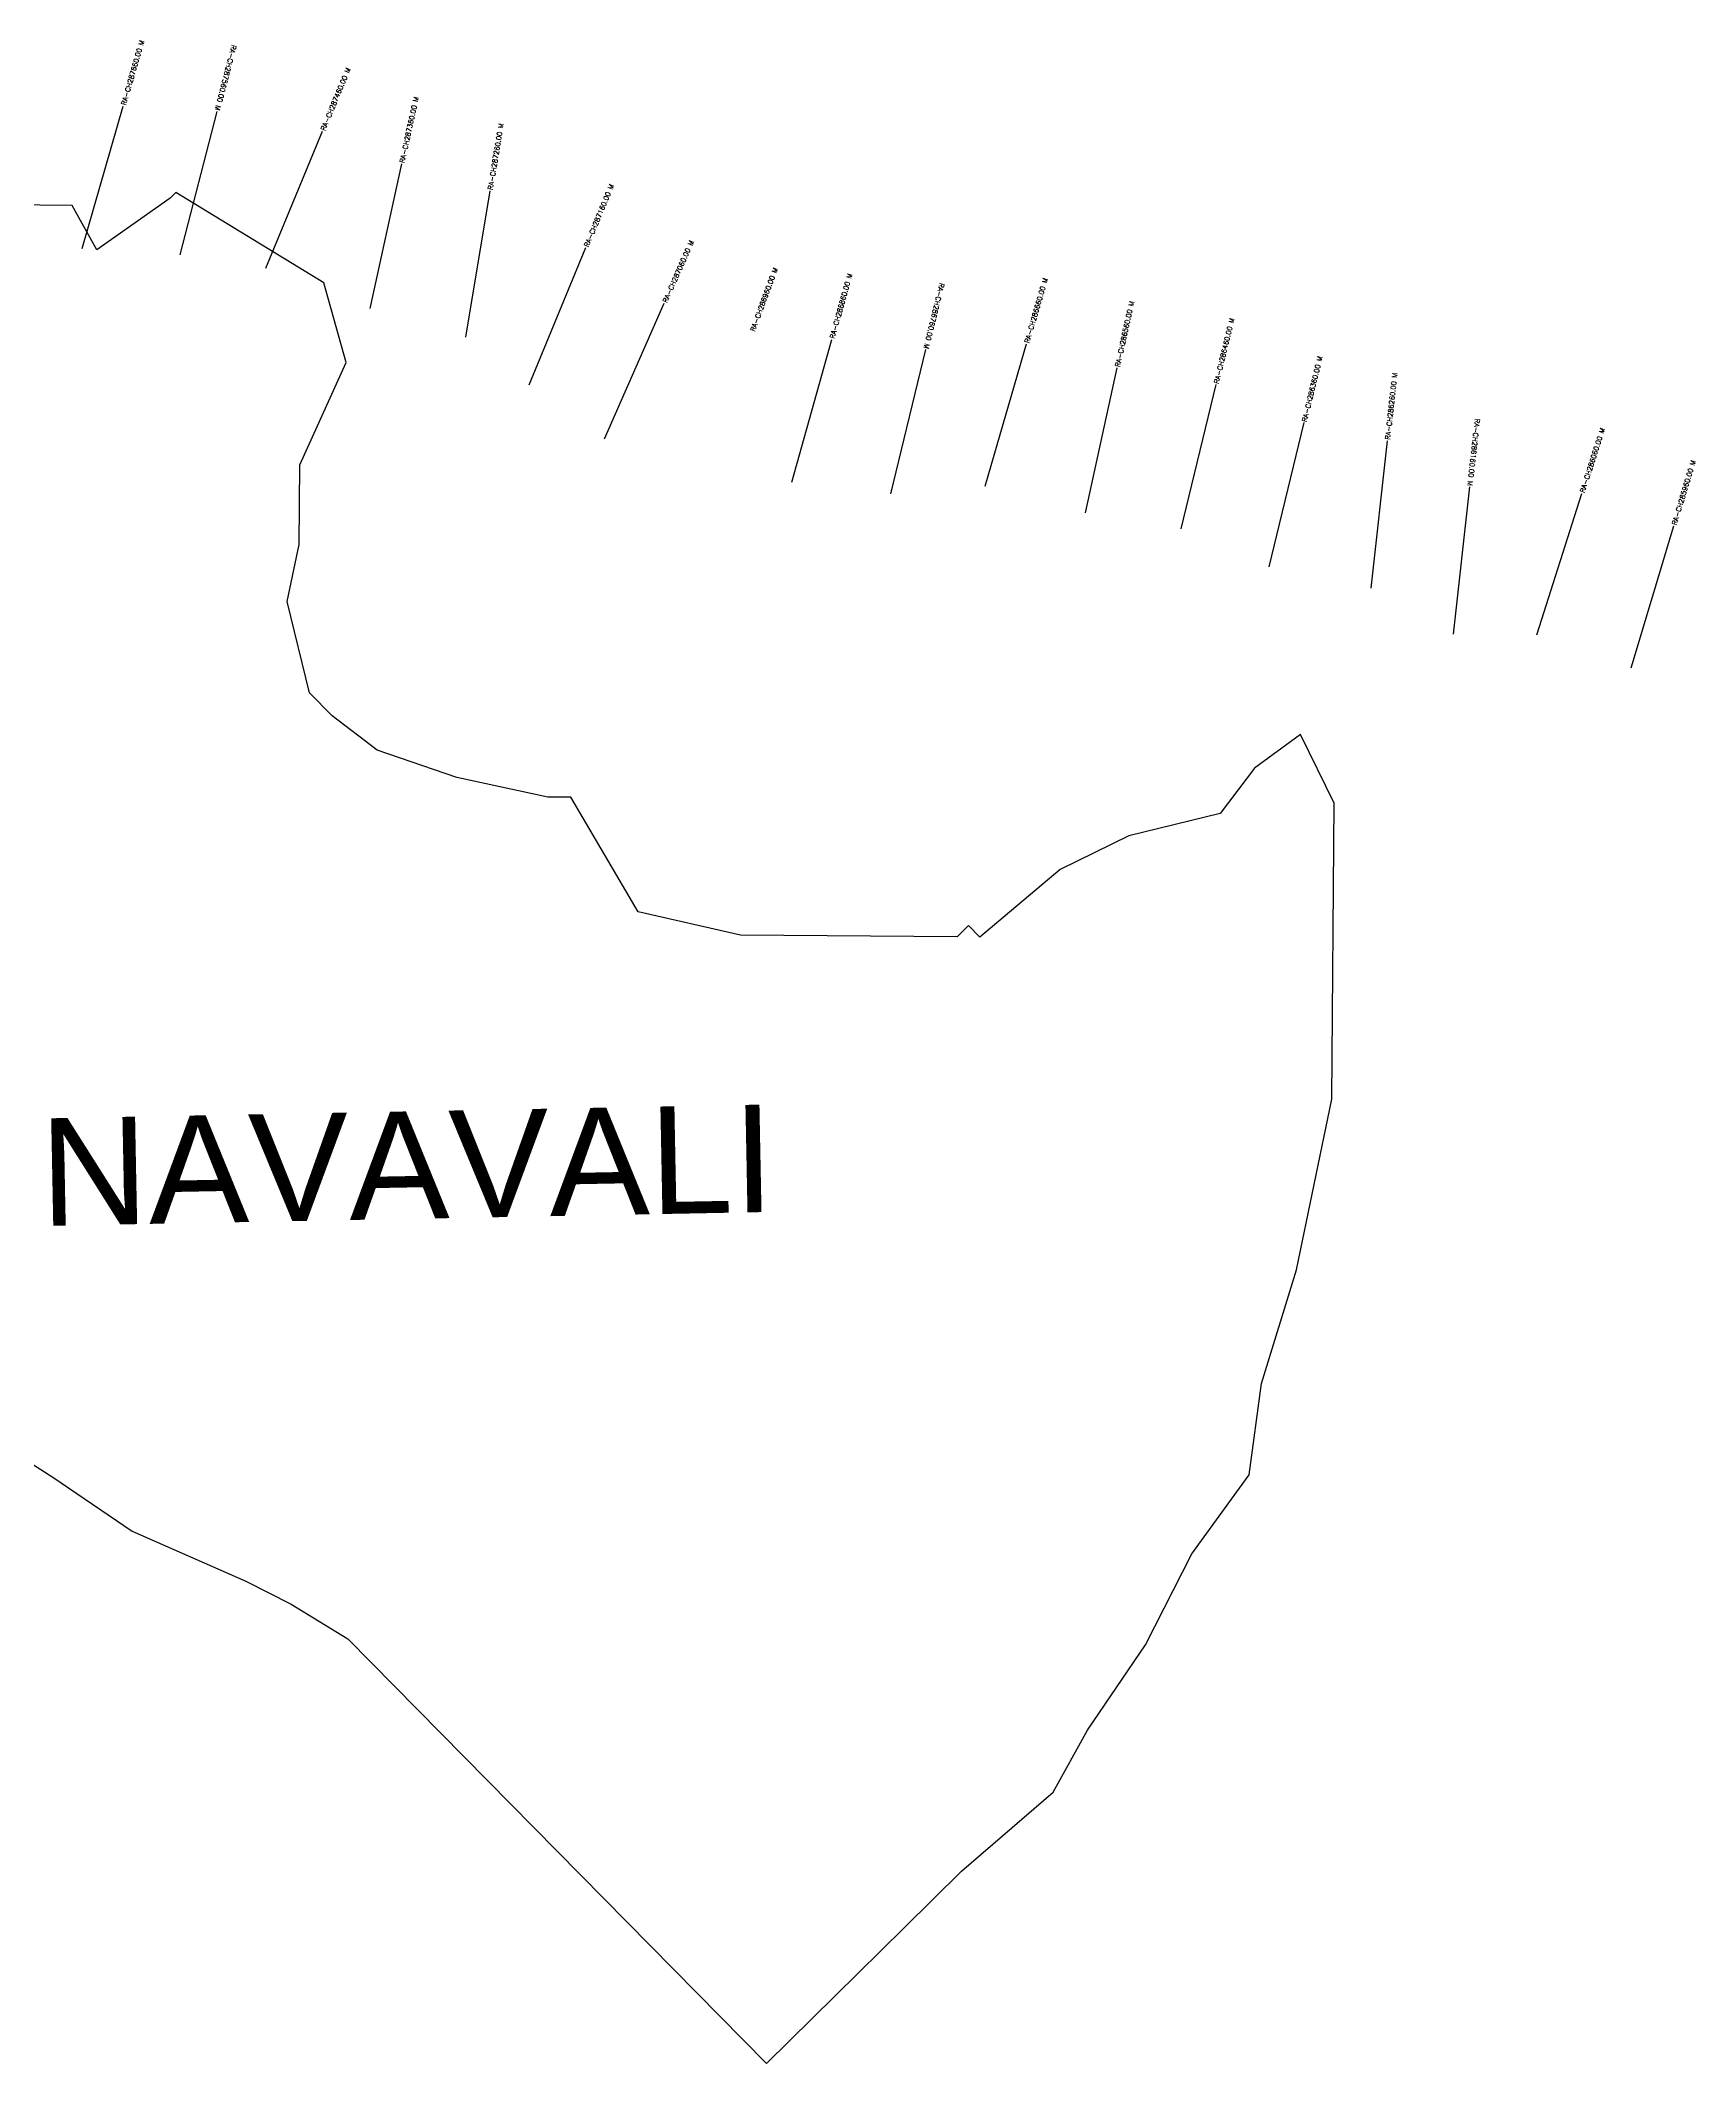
# Model space of a CAD drawing. Header units: metres. Extents: x 281616 to 284799, y 2020686 to 2023084.
# Drawn here: x 283125 to 284799, y 2020979 to 2023025 of the extents above; entities that cross this region are included whole.
import ezdxf
from ezdxf.enums import TextEntityAlignment as Align

# ---------------------------------------------------------------- set-up
doc = ezdxf.new("R2010")
doc.units = ezdxf.units.M
doc.header["$MEASUREMENT"] = 0
for name, color, linetype in [('CS', 134, 'Continuous'), ('CSMark', 6, 'Continuous'), ('VILLAGE BOUNDRY', 10, 'Continuous'), ('VILLAGE NAME', 250, 'Continuous')]:
    doc.layers.add(name, color=color, linetype=linetype)
doc.styles.get("Standard").update_dxf_attribs({"font": 'simplex.shx'})

msp = doc.modelspace()

# ---------------------------------------------------------------- linework, layer by layer
at = {"layer": 'CS'}
for p, q in [((283167.1, 2022814.5), (283208.5, 2022958.7)), ((283266.3, 2022808), (283303.5, 2022953.3)), ((283352.8, 2022794.6), (283410.1, 2022933.3)), ((283458.3, 2022753.8), (283490.3, 2022900.3)), ((283555.2, 2022724.9), (283579.7, 2022872.9)), ((283619.3, 2022676.8), (283676.5, 2022815.5)), ((283695.4, 2022621.9), (283755.9, 2022759.2)), ((283885, 2022578.1), (283925.2, 2022722.6)), ((284080.4, 2022574.1), (284122.3, 2022718.1)), ((283985, 2022566.5), (284020.5, 2022712.3)), ((284181.9, 2022547.3), (284214, 2022693.8)), ((284278.8, 2022531.1), (284314, 2022676.9)), ((284367.7, 2022492.6), (284403, 2022638.4)), ((284471, 2022471), (284487.3, 2022620.1)), ((284554.1, 2022424.4), (284570.7, 2022573.5)), ((284638.4, 2022423.9), (284684, 2022566.8)), ((284734, 2022390.4), (284777, 2022534.1))]:
    msp.add_line(p, q, dxfattribs=at)
at = {"layer": 'VILLAGE BOUNDRY'}
msp.add_lwpolyline([(283045.6, 2021630.1), (283137.4, 2021571.8), (283217.6, 2021516.9), (283332.5, 2021466.6), (283378.4, 2021443.2), (283435.8, 2021408.2), (283859.1, 2020978.5), (283928.7, 2021047.1), (283998.4, 2021115.8), (284056.5, 2021173), (284149.3, 2021253), (284184.1, 2021315.9), (284242.6, 2021402.1), (284289.4, 2021494), (284347.6, 2021574.2), (284359.8, 2021666.3), (284395.3, 2021781.3), (284431.1, 2021954), (284433.4, 2022253.6), (284399.3, 2022323), (284353, 2022288.8), (284318, 2022243), (284225.7, 2022220.6), (284156.3, 2022186.5), (284075.1, 2022118), (284063.6, 2022129.6), (284052, 2022118.2), (283833, 2022119.8), (283729.5, 2022143.6), (283661.2, 2022259.4), (283638.2, 2022259.6), (283546, 2022279.5), (283465.6, 2022307), (283419.8, 2022341.9), (283396.9, 2022365.1), (283374.5, 2022457.5), (283386.5, 2022515), (283387.1, 2022595.7), (283434, 2022699.1), (283411.5, 2022779.9), (283261.7, 2022871.3), (283256.2, 2022865.6), (283182, 2022813.2), (283157.1, 2022857.9), (282928, 2022860.4)], dxfattribs=at)

# ---------------------------------------------------------------- texts
at = {"layer": 'CSMark'}
for s, rotation, p in [('RA-CH287660.00 M', 73.9731, (283208.8, 2022959.7)), ('RA-CH287460.00 M', 67.5478, (283410.5, 2022934.2)), ('RA-CH287360.00 M', 77.6806, (283490.5, 2022901.3)), ('RA-CH287260.00 M', 80.607, (283579.8, 2022873.9)), ('RA-CH287160.00 M', 67.5959, (283676.9, 2022816.4)), ('RA-CH287060.00 M', 66.2096, (283756.3, 2022760.1)), ('RA-CH286960.00 M', 69.8406, (283845, 2022731)), ('RA-CH286860.00 M', 74.4317, (283925.5, 2022723.6)), ('RA-CH286660.00 M', 73.781, (284122.5, 2022719.1)), ('RA-CH286560.00 M', 77.6644, (284214.2, 2022694.8)), ('RA-CH286460.00 M', 76.4291, (284314.2, 2022677.9)), ('RA-CH286360.00 M', 76.3685, (284403.2, 2022639.3)), ('RA-CH286260.00 M', 83.7619, (284487.4, 2022621.1)), ('RA-CH286060.00 M', 72.3096, (284684.3, 2022567.8)), ('RA-CH285960.00 M', 73.3398, (284777.3, 2022535))]:
    msp.add_text(s, height=5, rotation=rotation, dxfattribs=at).set_placement(p, align=Align.MIDDLE_LEFT)
for s, rotation, p in [('RA-CH287560.00 M', 255.6277, (283303.8, 2022954.3)), ('RA-CH286760.00 M', 256.3322, (284020.7, 2022713.3)), ('RA-CH286160.00 M', 263.6646, (284570.8, 2022574.5))]:
    msp.add_text(s, height=5, rotation=rotation, dxfattribs=at).set_placement(p, align=Align.MIDDLE_RIGHT)
at = {"layer": 'VILLAGE NAME', "insert": (283123.3, 2021934.5), "char_height": 108.748, "attachment_point": 1, "rotation": 1.1028}
msp.add_mtext_dynamic_manual_height_columns('{\\fArial|b0|i0|c0|p34;NAVAVALI}', width=726.929, gutter_width=543.7, heights=[0], dxfattribs=at)

doc.saveas('drawing.dxf')
